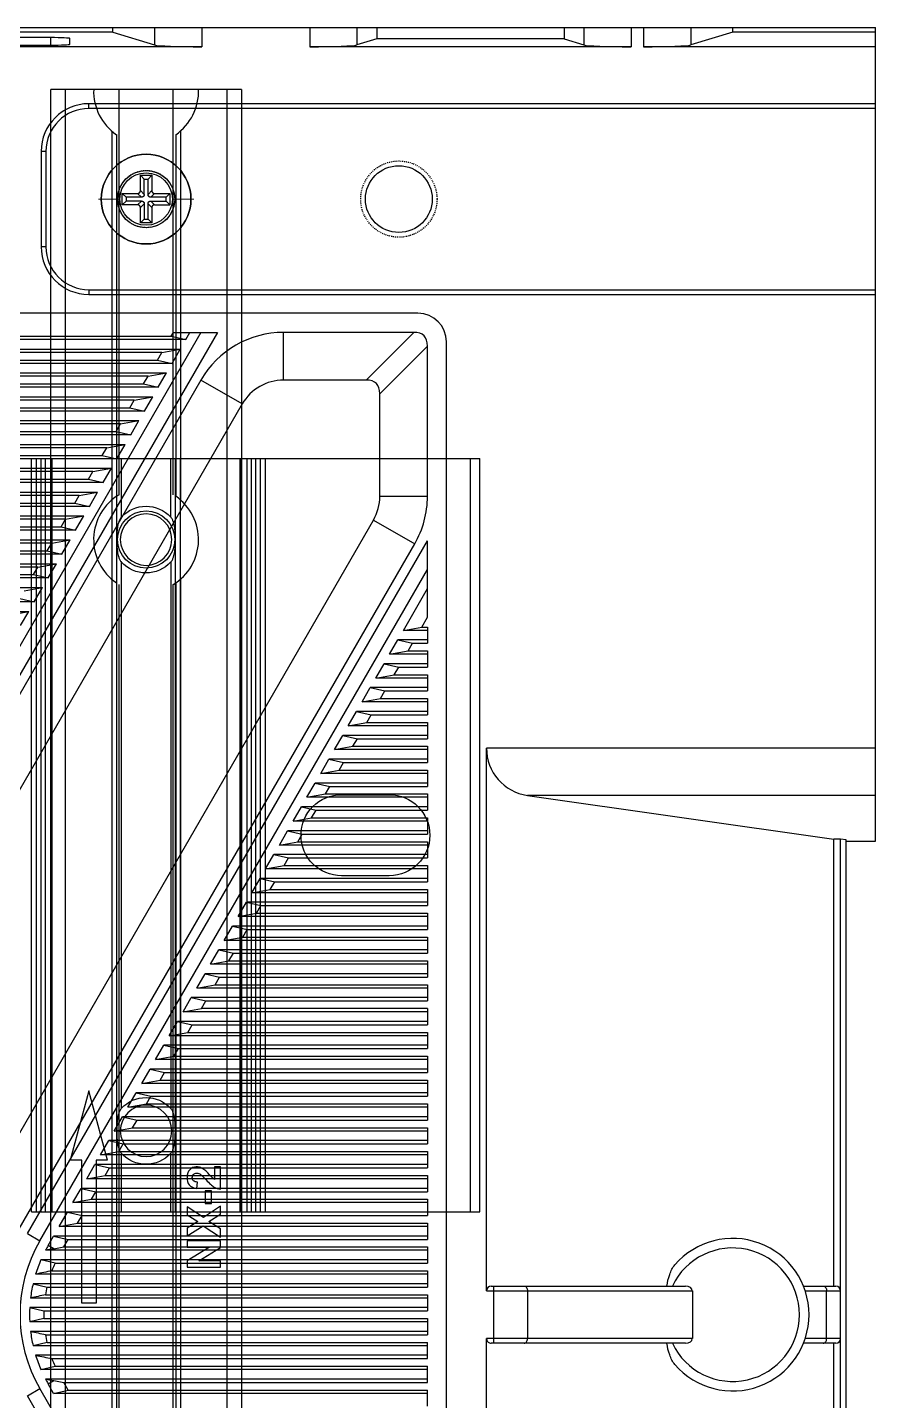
# Model space of a CAD drawing. Header units: millimetres. Extents: x 2185 to 26698, y 9658 to 17427.
# Drawn here: x 24537.6 to 24626.5, y 15871.7 to 16015.7 of the extents above; entities that cross this region are included whole.
import ezdxf

# ---------------------------------------------------------------- set-up
doc = ezdxf.new("R2010")
doc.units = ezdxf.units.MM
doc.linetypes.add('HIDDEN', pattern=[0.2, 0.1, -0.1])
for name, color, linetype in [('02___PRT_ALL_AXES', 7, 'Continuous'), ('2020-NX-2_DXF_CONTINUOUS_LINE', 7, 'Continuous'), ('DEFAULT_2', 8, 'HIDDEN')]:
    doc.layers.add(name, color=color, linetype=linetype)
doc.layers.add('1轮廓线', color=7, linetype='Continuous', lineweight=25)

# ---------------------------------------------------------------- blocks, each defined once
blk = doc.blocks.new('543')
at = {"color": 7, "linetype": 'Continuous'}
for p, q in [((13760.14, 9953.98), (14000.09, 9953.98)), ((13920.12, 9953.48), (13840.12, 9953.48)), ((13920.12, 9953.48), (13920.12, 9953.98)), ((13920.12, 9953.48), (13924.51, 9952.14)), ((13924.51, 9953.98), (13924.51, 9952.14)), ((13929.46, 9953.98), (13929.46, 9951.95)), ((13940.78, 9953.98), (13940.78, 9951.95)), ((13945.73, 9953.98), (13945.73, 9952.14)), ((13947.8, 9953.98), (13947.8, 9952.77)), ((13967.44, 9953.98), (13967.44, 9952.77)), ((13969.51, 9953.98), (13969.51, 9952.14)), ((13974.46, 9953.98), (13974.46, 9951.95)), ((13975.78, 9953.98), (13975.78, 9951.95)), ((13980.73, 9953.98), (13980.73, 9952.14)), ((13985.12, 9953.48), (13980.73, 9952.14)), ((13985.12, 9953.48), (13985.12, 9953.98)), ((14000.09, 9953.48), (13985.12, 9953.48)), ((14000.09, 9868.64), (14000.09, 9953.98)), ((13929.46, 9951.95), (13830.78, 9951.95)), ((13913.62, 9952.91), (13846.62, 9952.91)), ((13846.62, 9952.12), (13913.62, 9952.12)), ((13913.62, 9952.12), (13913.62, 9952.91)), ((13915.62, 9952.21), (13915.62, 9952.82)), ((13974.46, 9951.95), (13940.78, 9951.95)), ((13947.8, 9952.77), (13945.73, 9952.14)), ((13967.44, 9952.77), (13947.8, 9952.77)), ((13967.44, 9952.77), (13969.51, 9952.14)), ((14000.09, 9951.95), (13975.78, 9951.95)), ((13917.62, 9945.48), (13917.62, 9945.98)), ((14000.09, 9945.98), (13917.62, 9945.98)), ((14000.09, 9945.48), (13917.62, 9945.48)), ((13912.62, 9940.98), (13912.62, 9930.98)), ((13913.12, 9940.98), (13912.62, 9940.98)), ((13913.12, 9940.98), (13913.12, 9930.98)), ((13913.12, 9930.98), (13912.62, 9930.98)), ((13917.62, 9926.48), (13917.62, 9925.98)), ((13917.62, 9926.48), (14000.09, 9926.48)), ((13917.62, 9925.98), (14000.09, 9925.98)), ((13952.12, 9924), (13808.12, 9924)), ((13833.99, 9921.6), (13926.25, 9921.6)), ((13929.37, 9922), (13892.56, 9858.25)), ((13931.1, 9922), (13893.86, 9857.5)), ((13926.25, 9921.6), (13926.48, 9922)), ((13926.25, 9921.6), (13927.78, 9921.25)), ((13926.48, 9922), (13931.1, 9922)), ((13927.78, 9921.25), (13928.21, 9922)), ((13938.03, 9917), (13938.03, 9922)), ((13951.68, 9922), (13938.03, 9922)), ((13951.68, 9922), (13946.68, 9917)), ((13927.78, 9921.25), (13832.46, 9921.25)), ((13833.04, 9920.25), (13927.2, 9920.25)), ((13925.27, 9919.9), (13834.97, 9919.9)), ((13924.81, 9919.1), (13925.27, 9919.9)), ((13925.27, 9919.9), (13927.2, 9920.25)), ((13926.34, 9918.75), (13927.2, 9920.25)), ((13953.12, 9920.57), (13948.12, 9915.57)), ((13953.12, 9904.82), (13953.12, 9920.57)), ((13955.12, 9717), (13955.12, 9921)), ((13926.34, 9918.75), (13833.9, 9918.75)), ((13835.43, 9919.1), (13924.81, 9919.1)), ((13924.81, 9919.1), (13926.34, 9918.75)), ((13834.48, 9917.75), (13925.76, 9917.75)), ((13923.83, 9917.4), (13836.41, 9917.4)), ((13929.37, 9917), (13894.73, 9857)), ((13923.36, 9916.6), (13923.83, 9917.4)), ((13923.83, 9917.4), (13925.76, 9917.75)), ((13924.89, 9916.25), (13925.76, 9917.75)), ((13933.7, 9914.5), (13929.37, 9917)), ((13946.68, 9917), (13938.03, 9917)), ((13924.89, 9916.25), (13835.35, 9916.25)), ((13836.88, 9916.6), (13923.36, 9916.6)), ((13923.36, 9916.6), (13924.89, 9916.25)), ((13948.12, 9904.82), (13948.12, 9915.57)), ((13835.92, 9915.25), (13924.32, 9915.25)), ((13922.38, 9914.9), (13837.86, 9914.9)), ((13933.7, 9914.5), (13899.06, 9854.5)), ((13921.92, 9914.1), (13922.38, 9914.9)), ((13922.38, 9914.9), (13924.32, 9915.25)), ((13923.45, 9913.75), (13924.32, 9915.25)), ((13923.45, 9913.75), (13836.79, 9913.75)), ((13837.37, 9912.75), (13922.87, 9912.75)), ((13838.32, 9914.1), (13921.92, 9914.1)), ((13920.94, 9912.4), (13922.87, 9912.75)), ((13921.92, 9914.1), (13923.45, 9913.75)), ((13922.01, 9911.25), (13922.87, 9912.75)), ((13922.01, 9911.25), (13838.23, 9911.25)), ((13920.94, 9912.4), (13839.3, 9912.4)), ((13839.76, 9911.6), (13920.48, 9911.6)), ((13920.48, 9911.6), (13920.94, 9912.4)), ((13920.48, 9911.6), (13922.01, 9911.25)), ((13838.81, 9910.25), (13921.43, 9910.25)), ((13919.5, 9909.9), (13840.74, 9909.9)), ((13919.03, 9909.1), (13919.5, 9909.9)), ((13919.5, 9909.9), (13921.43, 9910.25)), ((13920.56, 9908.75), (13921.43, 9910.25)), ((13920.56, 9908.75), (13839.68, 9908.75)), ((13841.21, 9909.1), (13919.03, 9909.1)), ((13919.03, 9909.1), (13920.56, 9908.75)), ((13840.25, 9907.75), (13919.99, 9907.75)), ((13918.05, 9907.4), (13842.19, 9907.4)), ((13917.59, 9906.6), (13918.05, 9907.4)), ((13918.05, 9907.4), (13919.99, 9907.75)), ((13919.12, 9906.25), (13919.99, 9907.75)), ((13919.12, 9906.25), (13841.12, 9906.25)), ((13842.65, 9906.6), (13917.59, 9906.6)), ((13917.59, 9906.6), (13919.12, 9906.25)), ((13841.7, 9905.25), (13918.54, 9905.25)), ((13916.61, 9904.9), (13843.63, 9904.9)), ((13844.09, 9904.1), (13916.15, 9904.1)), ((13916.15, 9904.1), (13916.61, 9904.9)), ((13916.15, 9904.1), (13917.68, 9903.75)), ((13916.61, 9904.9), (13918.54, 9905.25)), ((13917.68, 9903.75), (13918.54, 9905.25)), ((13948.12, 9904.82), (13953.12, 9904.82)), ((13917.68, 9903.75), (13842.56, 9903.75)), ((13843.14, 9902.75), (13917.1, 9902.75)), ((13915.17, 9902.4), (13917.1, 9902.75)), ((13916.23, 9901.25), (13917.1, 9902.75)), ((13915.17, 9902.4), (13845.07, 9902.4)), ((13905.99, 9830.5), (13947.45, 9902.32)), ((13914.7, 9901.6), (13915.17, 9902.4)), ((13914.7, 9901.6), (13916.23, 9901.25)), ((13947.45, 9902.32), (13951.78, 9899.82)), ((13910.32, 9828), (13951.78, 9899.82)), ((13911.18, 9827.5), (13953.12, 9900.14)), ((13913.26, 9899.1), (13913.72, 9899.9)), ((13913.72, 9899.9), (13915.66, 9900.25)), ((13914.79, 9898.75), (13915.66, 9900.25)), ((13953.12, 9892.14), (13953.12, 9900.14)), ((13913.26, 9899.1), (13914.79, 9898.75)), ((13911.82, 9896.6), (13912.28, 9897.4)), ((13912.28, 9897.4), (13914.21, 9897.75)), ((13912.48, 9826.75), (13953.12, 9897.14)), ((13913.35, 9896.25), (13914.21, 9897.75)), ((13911.82, 9896.6), (13913.35, 9896.25)), ((13847.47, 9895.25), (13912.77, 9895.25)), ((13910.37, 9894.1), (13911.9, 9893.75)), ((13910.84, 9894.9), (13912.77, 9895.25)), ((13911.9, 9893.75), (13912.77, 9895.25)), ((13950.59, 9890.75), (13953.12, 9895.14)), ((13911.9, 9893.75), (13848.34, 9893.75)), ((13848.91, 9892.75), (13911.33, 9892.75)), ((13909.39, 9892.4), (13911.33, 9892.75)), ((13910.46, 9891.25), (13911.33, 9892.75)), ((13950.59, 9890.75), (13952.52, 9891.1)), ((13952.52, 9891.1), (13953.12, 9892.14)), ((13952.52, 9891.1), (13953.12, 9891.1)), ((13953.12, 9891.1), (13953.12, 9889.4)), ((13949.14, 9888.25), (13950.01, 9889.75)), ((13953.12, 9889.75), (13950.01, 9889.75)), ((13950.01, 9889.75), (13951.54, 9889.4)), ((13953.12, 9890.75), (13950.59, 9890.75)), ((13949.14, 9888.25), (13951.08, 9888.6)), ((13953.12, 9888.25), (13949.14, 9888.25)), ((13951.08, 9888.6), (13951.54, 9889.4)), ((13951.08, 9888.6), (13953.12, 9888.6)), ((13951.54, 9889.4), (13953.12, 9889.4)), ((13953.12, 9888.6), (13953.12, 9886.9)), ((13947.7, 9885.75), (13948.57, 9887.25)), ((13953.12, 9887.25), (13948.57, 9887.25)), ((13948.57, 9887.25), (13950.1, 9886.9)), ((13949.63, 9886.1), (13950.1, 9886.9)), ((13950.1, 9886.9), (13953.12, 9886.9)), ((13947.7, 9885.75), (13949.63, 9886.1)), ((13953.12, 9885.75), (13947.7, 9885.75)), ((13949.63, 9886.1), (13953.12, 9886.1)), ((13953.12, 9886.1), (13953.12, 9884.4)), ((13946.26, 9883.25), (13947.12, 9884.75)), ((13953.12, 9884.75), (13947.12, 9884.75)), ((13947.12, 9884.75), (13948.65, 9884.4)), ((13948.19, 9883.6), (13948.65, 9884.4)), ((13948.65, 9884.4), (13953.12, 9884.4)), ((13946.26, 9883.25), (13948.19, 9883.6)), ((13953.12, 9883.25), (13946.26, 9883.25)), ((13948.19, 9883.6), (13953.12, 9883.6)), ((13953.12, 9883.6), (13953.12, 9881.9)), ((13944.81, 9880.75), (13945.68, 9882.25)), ((13944.81, 9880.75), (13946.75, 9881.1)), ((13953.12, 9882.25), (13945.68, 9882.25)), ((13945.68, 9882.25), (13947.21, 9881.9)), ((13946.75, 9881.1), (13947.21, 9881.9)), ((13946.75, 9881.1), (13953.12, 9881.1)), ((13947.21, 9881.9), (13953.12, 9881.9)), ((13953.12, 9881.1), (13953.12, 9879.4)), ((13943.37, 9878.25), (13944.24, 9879.75)), ((13953.12, 9879.75), (13944.24, 9879.75)), ((13944.24, 9879.75), (13945.77, 9879.4)), ((13953.12, 9880.75), (13944.81, 9880.75)), ((13943.37, 9878.25), (13945.3, 9878.6)), ((13953.12, 9878.25), (13943.37, 9878.25)), ((13945.3, 9878.6), (13945.77, 9879.4)), ((13945.3, 9878.6), (13953.12, 9878.6)), ((13945.77, 9879.4), (13953.12, 9879.4)), ((13953.12, 9878.6), (13953.12, 9876.9)), ((14000.09, 9878.4), (13959.31, 9878.4)), ((13959.31, 9821.5), (13959.31, 9878.4)), ((13941.93, 9875.75), (13942.79, 9877.25)), ((13953.12, 9877.25), (13942.79, 9877.25)), ((13942.79, 9877.25), (13944.32, 9876.9)), ((13943.86, 9876.1), (13944.32, 9876.9)), ((13944.32, 9876.9), (13953.12, 9876.9)), ((13941.93, 9875.75), (13943.86, 9876.1)), ((13953.12, 9875.75), (13941.93, 9875.75)), ((13943.86, 9876.1), (13953.12, 9876.1)), ((13953.12, 9876.1), (13953.12, 9874.4)), ((13940.48, 9873.25), (13941.35, 9874.75)), ((13953.12, 9874.75), (13941.35, 9874.75)), ((13941.35, 9874.75), (13942.88, 9874.4)), ((13942.42, 9873.6), (13942.88, 9874.4)), ((13942.88, 9874.4), (13953.12, 9874.4)), ((13940.48, 9873.25), (13942.42, 9873.6)), ((13953.12, 9873.25), (13940.48, 9873.25)), ((13942.42, 9873.6), (13953.12, 9873.6)), ((13953.12, 9873.6), (13953.12, 9871.9)), ((14000.09, 9873.45), (13963.61, 9873.45)), ((13963.61, 9873.45), (13995.73, 9868.87)), ((13939.04, 9870.75), (13939.91, 9872.25)), ((13939.04, 9870.75), (13940.97, 9871.1)), ((13953.12, 9872.25), (13939.91, 9872.25)), ((13939.91, 9872.25), (13941.44, 9871.9)), ((13940.97, 9871.1), (13941.44, 9871.9)), ((13940.97, 9871.1), (13953.12, 9871.1)), ((13941.44, 9871.9), (13953.12, 9871.9)), ((13953.12, 9871.1), (13953.12, 9869.4)), ((13937.6, 9868.25), (13938.46, 9869.75)), ((13953.12, 9869.75), (13938.46, 9869.75)), ((13938.46, 9869.75), (13939.99, 9869.4)), ((13953.12, 9870.75), (13939.04, 9870.75)), ((13937.6, 9868.25), (13939.53, 9868.6)), ((13953.12, 9868.25), (13937.6, 9868.25)), ((13939.53, 9868.6), (13939.99, 9869.4)), ((13939.53, 9868.6), (13953.12, 9868.6)), ((13939.99, 9869.4), (13953.12, 9869.4)), ((13953.12, 9868.6), (13953.12, 9866.9)), ((13996.43, 9868.87), (13995.73, 9868.87)), ((13995.73, 9822), (13995.73, 9868.87)), ((13997.02, 9868.78), (13996.43, 9868.87)), ((13996.43, 9769.14), (13996.43, 9868.87)), ((13997.02, 9769.22), (13997.02, 9868.78)), ((13997.02, 9868.64), (14000.09, 9868.64)), ((13936.15, 9865.75), (13937.02, 9867.25)), ((13953.12, 9867.25), (13937.02, 9867.25)), ((13937.02, 9867.25), (13938.55, 9866.9)), ((13938.09, 9866.1), (13938.55, 9866.9)), ((13938.55, 9866.9), (13953.12, 9866.9)), ((13936.15, 9865.75), (13938.09, 9866.1)), ((13953.12, 9865.75), (13936.15, 9865.75)), ((13938.09, 9866.1), (13953.12, 9866.1)), ((13953.12, 9866.1), (13953.12, 9864.4)), ((13934.71, 9863.25), (13935.58, 9864.75)), ((13953.12, 9864.75), (13935.58, 9864.75)), ((13935.58, 9864.75), (13937.11, 9864.4)), ((13936.64, 9863.6), (13937.11, 9864.4)), ((13937.11, 9864.4), (13953.12, 9864.4)), ((13934.71, 9863.25), (13936.64, 9863.6)), ((13953.12, 9863.25), (13934.71, 9863.25)), ((13936.64, 9863.6), (13953.12, 9863.6)), ((13953.12, 9863.6), (13953.12, 9861.9)), ((13933.27, 9860.75), (13934.13, 9862.25)), ((13933.27, 9860.75), (13935.2, 9861.1)), ((13953.12, 9862.25), (13934.13, 9862.25)), ((13934.13, 9862.25), (13935.66, 9861.9)), ((13935.2, 9861.1), (13935.66, 9861.9)), ((13935.2, 9861.1), (13953.12, 9861.1)), ((13935.66, 9861.9), (13953.12, 9861.9)), ((13953.12, 9861.1), (13953.12, 9859.4)), ((13931.82, 9858.25), (13932.69, 9859.75)), ((13953.12, 9859.75), (13932.69, 9859.75)), ((13932.69, 9859.75), (13934.22, 9859.4)), ((13953.12, 9860.75), (13933.27, 9860.75)), ((13931.82, 9858.25), (13933.76, 9858.6)), ((13953.12, 9858.25), (13931.82, 9858.25)), ((13933.76, 9858.6), (13934.22, 9859.4)), ((13933.76, 9858.6), (13953.12, 9858.6)), ((13934.22, 9859.4), (13953.12, 9859.4)), ((13953.12, 9858.6), (13953.12, 9856.9)), ((13930.38, 9855.75), (13931.25, 9857.25)), ((13953.12, 9857.25), (13931.25, 9857.25)), ((13931.25, 9857.25), (13932.78, 9856.9)), ((13932.31, 9856.1), (13932.78, 9856.9)), ((13932.78, 9856.9), (13953.12, 9856.9)), ((13930.38, 9855.75), (13932.31, 9856.1)), ((13953.12, 9855.75), (13930.38, 9855.75)), ((13932.31, 9856.1), (13953.12, 9856.1)), ((13953.12, 9856.1), (13953.12, 9854.4)), ((13928.94, 9853.25), (13929.8, 9854.75)), ((13953.12, 9854.75), (13929.8, 9854.75)), ((13929.8, 9854.75), (13931.33, 9854.4)), ((13930.87, 9853.6), (13931.33, 9854.4)), ((13931.33, 9854.4), (13953.12, 9854.4)), ((13927.49, 9850.75), (13928.36, 9852.25)), ((13953.12, 9852.25), (13928.36, 9852.25)), ((13928.36, 9852.25), (13929.89, 9851.9)), ((13928.94, 9853.25), (13930.87, 9853.6)), ((13953.12, 9853.25), (13928.94, 9853.25)), ((13930.87, 9853.6), (13953.12, 9853.6)), ((13953.12, 9853.6), (13953.12, 9851.9)), ((13927.49, 9850.75), (13929.43, 9851.1)), ((13929.43, 9851.1), (13929.89, 9851.9)), ((13953.12, 9851.1), (13929.43, 9851.1)), ((13929.89, 9851.9), (13953.12, 9851.9)), ((13953.12, 9851.1), (13953.12, 9849.4)), ((13926.05, 9848.25), (13926.91, 9849.75)), ((13953.12, 9849.75), (13926.91, 9849.75)), ((13926.91, 9849.75), (13928.44, 9849.4)), ((13953.12, 9850.75), (13927.49, 9850.75)), ((13927.98, 9848.6), (13928.44, 9849.4)), ((13928.44, 9849.4), (13953.12, 9849.4)), ((13926.05, 9848.25), (13927.98, 9848.6)), ((13953.12, 9848.25), (13926.05, 9848.25)), ((13927.98, 9848.6), (13953.12, 9848.6)), ((13953.12, 9848.6), (13953.12, 9846.9)), ((13924.61, 9845.75), (13925.47, 9847.25)), ((13953.12, 9847.25), (13925.47, 9847.25)), ((13925.47, 9847.25), (13927, 9846.9)), ((13926.54, 9846.1), (13927, 9846.9)), ((13927, 9846.9), (13953.12, 9846.9)), ((13924.61, 9845.75), (13926.54, 9846.1)), ((13953.12, 9845.75), (13924.61, 9845.75)), ((13926.54, 9846.1), (13953.12, 9846.1)), ((13953.12, 9846.1), (13953.12, 9844.4)), ((13923.16, 9843.25), (13924.03, 9844.75)), ((13923.16, 9843.25), (13925.1, 9843.6)), ((13953.12, 9844.75), (13924.03, 9844.75)), ((13924.03, 9844.75), (13925.56, 9844.4)), ((13925.1, 9843.6), (13925.56, 9844.4)), ((13925.1, 9843.6), (13953.12, 9843.6)), ((13925.56, 9844.4), (13953.12, 9844.4)), ((13953.12, 9843.6), (13953.12, 9841.9)), ((13921.72, 9840.75), (13922.58, 9842.25)), ((13953.12, 9842.25), (13922.58, 9842.25)), ((13922.58, 9842.25), (13924.11, 9841.9)), ((13953.12, 9843.25), (13923.16, 9843.25)), ((13921.72, 9840.75), (13923.65, 9841.1)), ((13953.12, 9840.75), (13921.72, 9840.75)), ((13923.65, 9841.1), (13924.11, 9841.9)), ((13923.65, 9841.1), (13953.12, 9841.1)), ((13924.11, 9841.9), (13953.12, 9841.9)), ((13953.12, 9841.1), (13953.12, 9839.4)), ((13920.28, 9838.25), (13921.14, 9839.75)), ((13953.12, 9839.75), (13921.14, 9839.75)), ((13921.14, 9839.75), (13922.67, 9839.4)), ((13922.21, 9838.6), (13922.67, 9839.4)), ((13922.67, 9839.4), (13953.12, 9839.4)), ((13920.28, 9838.25), (13922.21, 9838.6)), ((13953.12, 9838.25), (13920.28, 9838.25)), ((13922.21, 9838.6), (13953.12, 9838.6)), ((13953.12, 9838.6), (13953.12, 9836.9)), ((13918.83, 9835.75), (13919.7, 9837.25)), ((13953.12, 9837.25), (13919.7, 9837.25)), ((13919.7, 9837.25), (13921.23, 9836.9)), ((13920.77, 9836.1), (13921.23, 9836.9)), ((13921.23, 9836.9), (13953.12, 9836.9)), ((13918.83, 9835.75), (13920.77, 9836.1)), ((13953.12, 9835.75), (13918.83, 9835.75)), ((13920.77, 9836.1), (13953.12, 9836.1)), ((13953.12, 9836.1), (13953.12, 9834.4)), ((13917.39, 9833.25), (13918.25, 9834.75)), ((13917.39, 9833.25), (13919.32, 9833.6)), ((13953.12, 9834.75), (13918.25, 9834.75)), ((13918.25, 9834.75), (13919.78, 9834.4)), ((13919.32, 9833.6), (13919.78, 9834.4)), ((13919.32, 9833.6), (13953.12, 9833.6)), ((13919.78, 9834.4), (13953.12, 9834.4)), ((13953.12, 9833.6), (13953.12, 9831.9)), ((13915.95, 9830.75), (13916.81, 9832.25)), ((13953.12, 9832.25), (13916.81, 9832.25)), ((13916.81, 9832.25), (13918.34, 9831.9)), ((13953.12, 9833.25), (13917.39, 9833.25)), ((13915.95, 9830.75), (13917.88, 9831.1)), ((13953.12, 9830.75), (13915.95, 9830.75)), ((13917.88, 9831.1), (13918.34, 9831.9)), ((13917.88, 9831.1), (13953.12, 9831.1)), ((13918.34, 9831.9), (13953.12, 9831.9)), ((13953.12, 9831.1), (13953.12, 9829.4)), ((13914.5, 9828.25), (13915.37, 9829.75)), ((13953.12, 9829.75), (13915.37, 9829.75)), ((13915.37, 9829.75), (13916.9, 9829.4)), ((13916.44, 9828.6), (13916.9, 9829.4)), ((13916.9, 9829.4), (13953.12, 9829.4)), ((13914.5, 9828.25), (13916.44, 9828.6)), ((13953.12, 9828.25), (13914.5, 9828.25)), ((13916.44, 9828.6), (13953.12, 9828.6)), ((13953.12, 9828.6), (13953.12, 9826.9)), ((13911.18, 9827.5), (13912.48, 9826.75)), ((13913.35, 9826.25), (13913.92, 9827.25)), ((13953.12, 9827.25), (13913.92, 9827.25)), ((13913.92, 9827.25), (13915.45, 9826.9)), ((13914.99, 9826.1), (13915.45, 9826.9)), ((13915.45, 9826.9), (13953.12, 9826.9)), ((13953.12, 9825.75), (13913.07, 9825.75)), ((13913.94, 9825.91), (13913.35, 9826.25)), ((13913.94, 9825.91), (13914.99, 9826.1)), ((13914.99, 9826.1), (13953.12, 9826.1)), ((13953.12, 9826.1), (13953.12, 9824.4)), ((13953.12, 9824.75), (13912.59, 9824.75)), ((13914.08, 9824.4), (13912.59, 9824.75)), ((13913.75, 9823.6), (13953.12, 9823.6)), ((13914.08, 9824.4), (13953.12, 9824.4)), ((13953.12, 9823.6), (13953.12, 9821.9)), ((13953.12, 9822.25), (13911.77, 9822.25)), ((13911.77, 9822.25), (13913.23, 9821.9)), ((13953.12, 9823.25), (13912.04, 9823.25)), ((13959.81, 9822), (13963.25, 9822)), ((13960.07, 9816), (13960.07, 9822)), ((13992.54, 9822), (13995.93, 9822)), ((13953.12, 9820.75), (13911.51, 9820.75)), ((13913.08, 9821.1), (13953.12, 9821.1)), ((13913.23, 9821.9), (13953.12, 9821.9)), ((13953.12, 9821.1), (13953.12, 9819.4)), ((13959.31, 9821.5), (13963.61, 9821.5)), ((13963.61, 9821.5), (13963.61, 9816.5)), ((13992.72, 9821.5), (13996.43, 9821.5)), ((13994.97, 9816.5), (13994.97, 9821.5)), ((13953.12, 9819.75), (13911.42, 9819.75)), ((13911.42, 9819.75), (13912.91, 9819.4)), ((13912.91, 9819.4), (13953.12, 9819.4)), ((13912.91, 9818.6), (13911.42, 9818.25)), ((13953.12, 9818.25), (13911.42, 9818.25)), ((13912.91, 9818.6), (13953.12, 9818.6)), ((13953.12, 9818.6), (13953.12, 9816.9)), ((13953.12, 9817.25), (13911.51, 9817.25)), ((13913.08, 9816.9), (13953.12, 9816.9)), ((13963.61, 9816.5), (13959.31, 9816.5)), ((13959.31, 9759.6), (13959.31, 9816.5)), ((13996.43, 9816.5), (13992.72, 9816.5)), ((13913.23, 9816.1), (13911.77, 9815.75)), ((13953.12, 9815.75), (13911.77, 9815.75)), ((13913.23, 9816.1), (13953.12, 9816.1)), ((13953.12, 9814.4), (13953.12, 9816.1)), ((13963.25, 9816), (13959.81, 9816)), ((13995.93, 9816), (13992.54, 9816)), ((13995.73, 9769.14), (13995.73, 9816)), ((13953.12, 9814.75), (13912.04, 9814.75)), ((13912.59, 9813.25), (13914.08, 9813.6)), ((13913.75, 9814.4), (13953.12, 9814.4)), ((13914.08, 9813.6), (13953.12, 9813.6)), ((13953.12, 9811.9), (13953.12, 9813.6)), ((13953.12, 9813.25), (13912.59, 9813.25)), ((13953.12, 9812.25), (13913.07, 9812.25)), ((13913.35, 9811.75), (13913.94, 9812.09)), ((13913.94, 9812.09), (13914.99, 9811.9)), ((13914.99, 9811.9), (13953.12, 9811.9)), ((13915.45, 9811.1), (13914.99, 9811.9)), ((13911.18, 9810.5), (13912.48, 9811.25)), ((13953.12, 9737.86), (13911.18, 9810.5)), ((13953.12, 9740.86), (13912.48, 9811.25)), ((13913.92, 9810.75), (13913.35, 9811.75)), ((13913.92, 9810.75), (13915.45, 9811.1)), ((13953.12, 9810.75), (13913.92, 9810.75)), ((13915.45, 9811.1), (13953.12, 9811.1)), ((13953.12, 9809.4), (13953.12, 9811.1))]:
    blk.add_line(p, q, dxfattribs=at)
for centre, radius in [((13923.62, 9935.98), 2.75), ((13923.62, 9935.98), 2.75), ((13923.62, 9935.98), 2.75), ((13950.12, 9935.98), 3.5), ((13950.12, 9935.98), 3.5), ((13950.12, 9935.98), 3.5)]:
    blk.add_circle(centre, radius, dxfattribs=at)
at = {"color": 3, "linetype": 'Continuous'}
blk.add_circle((13923.62, 9935.98), 2.75, dxfattribs=at)
at = {"color": 2, "linetype": 'Continuous'}
blk.add_circle((13950.12, 9935.98), 3.5, dxfattribs=at)
at = {"color": 7, "linetype": 'Continuous'}
for centre, radius, start, end in [((13917.62, 9940.98), 5, 90, 180), ((13917.62, 9940.98), 4.5, 90, 180), ((13917.62, 9930.98), 5, 180, 270), ((13917.62, 9930.98), 4.5, 180, 270), ((13952.12, 9921), 3, 0, 90), ((13938.03, 9912), 10, 90, 150), ((13938.03, 9912), 5, 90, 150), ((13943.12, 9904.82), 5, 330, 0), ((13943.12, 9904.82), 10, 330, 0), ((13925.9, 9819), 15.5, 150, 210), ((13985.12, 9819), 8, 220.7874, 139.2126), ((13925.9, 9819), 14.5, 150, 152.2563), ((13944.45, 9657.38), 171.28, 100.2604, 100.555), ((13985.12, 9819), 7, 205.3769, 154.6231), ((13925.9, 9819), 14.5, 156.6372, 162.9562), ((13962.35, 9582.61), 245.85, 101.4029, 101.8083), ((13925.9, 9819), 13, 155.4565, 159.2773), ((13925.9, 9819), 14.5, 167.0478, 173.0681), ((13995.93, 9821.5), 0.5, 0, 90), ((14021.06, 9334.67), 498.27, 102.5161, 102.7005), ((13925.9, 9819), 13, 167.1102, 170.7038), ((13925.9, 9819), 14.5, 177.0351, 182.9649), ((13925.9, 9819), 13, 178.2368, 181.7632), ((13925.9, 9819), 14.5, 186.9319, 192.9522), ((14021.06, 10303.34), 498.27, 257.2995, 257.4839), ((13925.9, 9819), 13, 189.2962, 192.8898), ((13995.93, 9816.5), 0.5, 270, 0), ((13925.9, 9819), 14.5, 197.0438, 203.3628), ((13964.82, 10067.41), 258.12, 258.2013, 258.5875), ((13925.9, 9819), 13, 200.7227, 204.5435), ((13925.9, 9819), 14.5, 207.7437, 210), ((13944.45, 9980.63), 171.28, 259.445, 259.7396)]:
    blk.add_arc(centre, radius, start, end, dxfattribs=at)
for centre, major_axis, ratio, start_param, end_param in [((13913.62, 9952.82), (2, 0), 0.043661, 0, 1.570796), ((13913.62, 9952.21), (2, 0), 0.043661, -1.570796, 0), ((13929.46, 9952.17), (5, 0), 0.043661, -2.999697, -1.570796), ((13940.78, 9952.17), (5, 0), 0.043661, -1.570796, -0.141895), ((13974.46, 9952.17), (5, 0), 0.043661, -2.999697, -1.570796), ((13975.78, 9952.17), (5, 0), 0.043661, -1.570796, -0.141895), ((13935.72, 9904.6), (17.04, 17.04), 0.207514, -0.20461, 0.20461), ((13930.72, 9899.6), (-17.04, -17.04), 0.207514, 2.936982, 3.346203), ((13964.31, 9878.4), (0, 5), 1, 1.570796, 2.999697), ((13959.81, 9821.5), (0, 0.5), 1, 0, 1.570796), ((13959.81, 9816.5), (0, 0.5), 1, -4.712389, -3.538198), ((13959.81, 9816.5), (0.5, 0), 1, -1.967401, -1.570796)]:
    blk.add_ellipse(centre, major_axis=major_axis, ratio=ratio, start_param=start_param, end_param=end_param, dxfattribs=at)
for points, knots in [([(13978.21, 9822), (13978.28, 9822.41), (13978.42, 9823.02), (13978.73, 9823.76), (13978.94, 9824.09), (13979.06, 9824.23)], [0, 0, 0, 0, 0.518653, 0.766653, 1, 1, 1, 1]), ([(13963.25, 9822), (13963.3, 9822), (13963.4, 9821.97), (13963.52, 9821.86), (13963.59, 9821.69), (13963.61, 9821.57), (13963.61, 9821.5)], [0, 0, 0, 0, 0.20928, 0.444593, 0.712343, 1, 1, 1, 1]), ([(13994.62, 9822), (13994.66, 9822), (13994.76, 9821.97), (13994.88, 9821.86), (13994.95, 9821.69), (13994.97, 9821.57), (13994.97, 9821.5)], [0, 0, 0, 0, 0.20928, 0.444593, 0.712343, 1, 1, 1, 1]), ([(13963.25, 9816), (13963.3, 9816), (13963.4, 9816.03), (13963.52, 9816.15), (13963.59, 9816.31), (13963.61, 9816.44), (13963.61, 9816.5)], [0, 0, 0, 0, 0.20928, 0.444593, 0.712343, 1, 1, 1, 1]), ([(13994.62, 9816), (13994.66, 9816), (13994.76, 9816.03), (13994.88, 9816.15), (13994.95, 9816.31), (13994.97, 9816.44), (13994.97, 9816.5)], [0, 0, 0, 0, 0.20928, 0.444593, 0.712343, 1, 1, 1, 1]), ([(13979.06, 9813.78), (13978.94, 9813.92), (13978.73, 9814.25), (13978.42, 9814.99), (13978.28, 9815.59), (13978.21, 9816)], [0, 0, 0, 0, 0.233349, 0.481349, 1, 1, 1, 1])]:
    blk.add_open_spline(points, degree=3, knots=knots, dxfattribs=at)
at = {"layer": '02___PRT_ALL_AXES', "color": 7, "linetype": 'Continuous'}
for p, q in [((13904.77, 9901.6), (13914.7, 9901.6)), ((13916.23, 9901.25), (13905.32, 9901.25)), ((13906.16, 9900.25), (13915.66, 9900.25)), ((13913.72, 9899.9), (13906.32, 9899.9)), ((13906.53, 9899.1), (13913.26, 9899.1)), ((13914.79, 9898.75), (13906.55, 9898.75)), ((13912.28, 9897.4), (13906.28, 9897.4)), ((13906.41, 9897.75), (13914.21, 9897.75)), ((13913.35, 9896.25), (13905.44, 9896.25)), ((13905.78, 9896.6), (13911.82, 9896.6)), ((13963.25, 9822), (13980.18, 9822)), ((13963.61, 9821.5), (13980.89, 9821.5)), ((13980.89, 9821.5), (13980.89, 9816.5)), ((13980.89, 9816.5), (13963.61, 9816.5)), ((13980.18, 9816), (13963.25, 9816))]:
    blk.add_line(p, q, dxfattribs=at)
for centre, start_param, end_param in [((13980.18, 9821.5), 0, 1.570796), ((13980.18, 9816.5), -1.570796, 0)]:
    blk.add_ellipse(centre, major_axis=(0.707, 0), ratio=0.707107, start_param=start_param, end_param=end_param, dxfattribs=at)
at = {"layer": 'DEFAULT_2', "color": 8, "linetype": 'HIDDEN'}
for centre, radius in [((13923.62, 9935.98), 3), ((13950.12, 9935.98), 4)]:
    blk.add_circle(centre, radius, dxfattribs=at)
blk = doc.blocks.new('*U131')
at = {"color": 4, "lineweight": 5}
blk.add_blockref('543', (-13880.12, -9683.75), dxfattribs=at)
blk = doc.blocks.new('*U132')
at = {"color": 0, "linetype": 'ByBlock', "lineweight": -2, "transparency": 16777216}
blk.add_blockref('*U131', (240, 0), dxfattribs=at)
blk = doc.blocks.new('dfghv')
at = {"color": 114, "linetype": 'Continuous', "true_color": 0x139b48}
for p, q in [((14042.53, 10227.42), (15116.03, 10227.42)), ((15116.03, 10207.42), (15116.03, 10227.42)), ((15116.03, 10225.92), (14042.53, 10225.92)), ((15064.67, 10221.02), (14600.99, 10221.02)), ((15111.67, 10221.02), (15072.99, 10221.02)), ((14055.54, 10220.26), (15064.12, 10220.26)), ((15064.29, 10220.52), (14601.37, 10220.52)), ((15111.29, 10220.52), (15073.37, 10220.52)), ((15073.54, 10220.26), (15116.03, 10220.26)), ((14055.54, 10214.58), (15064.12, 10214.58)), ((15064.67, 10213.82), (14600.99, 10213.82)), ((15064.29, 10214.32), (14601.37, 10214.32)), ((15111.67, 10213.82), (15072.99, 10213.82)), ((15111.29, 10214.32), (15073.37, 10214.32)), ((15073.54, 10214.58), (15116.03, 10214.58)), ((14042.53, 10208.92), (15116.03, 10208.92)), ((15116.03, 10207.42), (14042.53, 10207.42))]:
    blk.add_line(p, q, dxfattribs=at)
blk.add_circle((15068.83, 10217.42), 3, dxfattribs=at)
for centre, start, end in [((15068.83, 10217.42), 31.0806, 145.6923), ((15115.83, 10217.42), 87.9161, 145.6923), ((15068.83, 10217.42), 211.0806, 325.6923), ((15115.83, 10217.42), 214.3077, 272.0839)]:
    blk.add_arc(centre, 5.5, start, end, dxfattribs=at)
at = {"layer": '2020-NX-2_DXF_CONTINUOUS_LINE', "color": 114, "linetype": 'Continuous', "true_color": 0x139b48}
for p, q in [((15011.03, 10223.42), (15003.75, 10225.37)), ((15003.75, 10224.17), (15003.75, 10225.37)), ((14988.75, 10224.17), (15003.75, 10224.17)), ((14988.75, 10222.67), (14988.75, 10224.17)), ((15003.75, 10222.67), (14988.75, 10222.67)), ((15003.75, 10221.47), (15011.03, 10223.42)), ((15003.75, 10221.47), (15003.75, 10222.67)), ((14993.22, 10213.12), (14992.53, 10213.12)), ((14992.53, 10213.12), (14992.53, 10209.62)), ((14994.65, 10210.78), (14993.22, 10213.12)), ((14995.31, 10213.12), (14994.65, 10213.12)), ((14994.65, 10213.12), (14994.65, 10210.78)), ((14995.31, 10209.62), (14995.31, 10213.12)), ((14996.64, 10213.12), (14995.81, 10213.12)), ((14995.81, 10213.12), (14996.89, 10211.44)), ((14997.34, 10211.99), (14996.64, 10213.12)), ((14998.03, 10213.12), (14997.34, 10211.99)), ((14997.76, 10211.42), (14998.85, 10213.12)), ((14998.85, 10213.12), (14998.03, 10213.12)), ((14993.19, 10211.9), (14994.6, 10209.62)), ((14993.19, 10209.62), (14993.19, 10211.9)), ((14996.89, 10211.44), (14995.7, 10209.62)), ((14996.55, 10209.62), (14997.32, 10210.83)), ((14997.32, 10210.83), (14998.1, 10209.62)), ((14998.95, 10209.62), (14997.76, 10211.42)), ((15000.55, 10211.22), (14999.23, 10211.22)), ((14999.23, 10211.22), (14999.23, 10210.55)), ((15000.55, 10210.55), (15000.55, 10211.22)), ((15000.79, 10212.1), (15001.46, 10212.03)), ((14992.53, 10209.62), (14993.19, 10209.62)), ((14994.6, 10209.62), (14995.31, 10209.62)), ((14995.7, 10209.62), (14996.55, 10209.62)), ((14998.1, 10209.62), (14998.95, 10209.62)), ((14999.23, 10210.55), (15000.55, 10210.55)), ((15000.71, 10209.62), (15003.06, 10209.62)), ((15003.06, 10210.24), (15001.73, 10210.24)), ((15003.06, 10209.62), (15003.06, 10210.24))]:
    blk.add_line(p, q, dxfattribs=at)
for points in [[(15001.16, 10212.89), (15000.95, 10212.73), (15000.83, 10212.46), (15000.79, 10212.1)], [(15001.95, 10213.13), (15001.64, 10213.13), (15001.37, 10213.05), (15001.16, 10212.89)], [(15001.46, 10212.03), (15001.47, 10212.22), (15001.52, 10212.36), (15001.6, 10212.45)], [(15001.6, 10212.45), (15001.68, 10212.53), (15001.79, 10212.58), (15001.93, 10212.58)], [(15001.93, 10212.58), (15002.08, 10212.58), (15002.19, 10212.53), (15002.27, 10212.45)], [(15002.76, 10212.85), (15002.57, 10213.04), (15002.3, 10213.13), (15001.95, 10213.13)], [(15002.27, 10212.45), (15002.35, 10212.37), (15002.39, 10212.26), (15002.39, 10212.11)], [(15003.06, 10212.16), (15003.06, 10212.43), (15002.96, 10212.67), (15002.76, 10212.85)], [(15002.98, 10211.71), (15003.03, 10211.85), (15003.06, 10212), (15003.06, 10212.16)], [(15001.69, 10211.13), (15001.32, 10210.78), (15001.07, 10210.5), (15000.94, 10210.29)], [(15002.25, 10211.7), (15002.18, 10211.6), (15001.99, 10211.41), (15001.69, 10211.13)], [(15001.87, 10210.43), (15001.92, 10210.49), (15002.06, 10210.62), (15002.27, 10210.81)], [(15002.39, 10212.11), (15002.39, 10211.97), (15002.34, 10211.84), (15002.25, 10211.7)], [(15002.27, 10210.81), (15002.48, 10211.01), (15002.63, 10211.15), (15002.71, 10211.26)], [(15002.71, 10211.26), (15002.83, 10211.41), (15002.92, 10211.56), (15002.98, 10211.71)], [(15000.94, 10210.29), (15000.81, 10210.08), (15000.73, 10209.85), (15000.71, 10209.62)], [(15001.73, 10210.24), (15001.76, 10210.3), (15001.81, 10210.36), (15001.87, 10210.43)]]:
    blk.add_open_spline(points, degree=3, dxfattribs=at)
blk = doc.blocks.new('*U448')
at = {"rotation": 90}
blk.add_blockref('dfghv', (10217.42, -14579.28), dxfattribs=at)
blk = doc.blocks.new('*U449')
at = {"color": 0, "linetype": 'ByBlock', "lineweight": -2, "transparency": 16777216}
blk.add_blockref('*U448', (0, 2160), dxfattribs=at)
blk = doc.blocks.new('fdgcb')
at = {"layer": '1轮廓线', "linetype": 'Continuous', "lineweight": 25}
for p, q in [((18144.2, 11107.21), (18144.6, 11106.81)), ((18144.2, 11105.6), (18144.2, 11107.21)), ((18144.2, 11107.21), (18145.4, 11107.21)), ((18144.6, 11106.81), (18145, 11106.81)), ((18144.6, 11105.2), (18144.6, 11106.81)), ((18145.4, 11107.21), (18145, 11106.81)), ((18145, 11105.2), (18145, 11106.81)), ((18145.4, 11107.21), (18145.4, 11105.6)), ((18142.3, 11105.31), (18142.7, 11104.91)), ((18142.3, 11104.11), (18142.3, 11105.31)), ((18142.3, 11105.31), (18143.91, 11105.31)), ((18142.7, 11104.91), (18142.7, 11104.51)), ((18144.31, 11104.91), (18142.7, 11104.91)), ((18146.9, 11104.91), (18145.29, 11104.91)), ((18145.69, 11105.31), (18147.3, 11105.31)), ((18147.3, 11105.31), (18146.9, 11104.91)), ((18146.9, 11104.51), (18146.9, 11104.91)), ((18147.3, 11105.31), (18147.3, 11104.11)), ((18142.3, 11104.11), (18142.7, 11104.51)), ((18143.91, 11104.11), (18142.3, 11104.11)), ((18144.31, 11104.51), (18142.7, 11104.51)), ((18144.2, 11102.21), (18144.2, 11103.82)), ((18144.6, 11104.22), (18144.6, 11102.61)), ((18145, 11102.61), (18145, 11104.22)), ((18145.29, 11104.51), (18146.9, 11104.51)), ((18145.4, 11103.82), (18145.4, 11102.21)), ((18145.69, 11104.11), (18147.3, 11104.11)), ((18147.3, 11104.11), (18146.9, 11104.51)), ((18144.2, 11102.21), (18144.6, 11102.61)), ((18145.4, 11102.21), (18144.2, 11102.21)), ((18144.6, 11102.61), (18145, 11102.61)), ((18145.4, 11102.21), (18145, 11102.61))]:
    blk.add_line(p, q, dxfattribs=at)
at = {"layer": '1轮廓线', "linetype": 'Continuous', "lineweight": 13}
for p, q in [((18143.91, 11105.31), (18144.31, 11104.91)), ((18144.2, 11105.6), (18144.6, 11105.2)), ((18145.4, 11105.6), (18145, 11105.2)), ((18145.69, 11105.31), (18145.29, 11104.91)), ((18139.8, 11104.71), (18140.1, 11104.71)), ((18140.1, 11104.71), (18141.9, 11104.71)), ((18143.91, 11104.11), (18144.31, 11104.51)), ((18144.2, 11103.82), (18144.6, 11104.22)), ((18145.4, 11103.82), (18145, 11104.22)), ((18145.69, 11104.11), (18145.29, 11104.51)), ((18149.5, 11104.71), (18147.7, 11104.71)), ((18149.8, 11104.71), (18149.5, 11104.71))]:
    blk.add_line(p, q, dxfattribs=at)
at = {"layer": '1轮廓线', "linetype": 'Continuous', "lineweight": 25}
for radius in [4.7, 3]:
    blk.add_circle((18144.8, 11104.71), radius, dxfattribs=at)
for start, end in [(0, 180), (180, 0)]:
    blk.add_arc((18144.8, 11104.71), 4.7, start, end, dxfattribs=at)
for points in [[(18143.91, 11105.31), (18143.97, 11105.31), (18144.03, 11105.33), (18144.08, 11105.36), (18144.12, 11105.39), (18144.15, 11105.43), (18144.18, 11105.48), (18144.2, 11105.53), (18144.2, 11105.6)], [(18144.6, 11105.2), (18144.6, 11105.13), (18144.58, 11105.08), (18144.56, 11105.03), (18144.52, 11104.99), (18144.48, 11104.95), (18144.43, 11104.93), (18144.38, 11104.91), (18144.31, 11104.91)], [(18145.29, 11104.91), (18145.22, 11104.91), (18145.17, 11104.93), (18145.12, 11104.95), (18145.08, 11104.99), (18145.05, 11105.03), (18145.02, 11105.08), (18145, 11105.13), (18145, 11105.2)], [(18145.4, 11105.6), (18145.4, 11105.54), (18145.42, 11105.48), (18145.45, 11105.43), (18145.48, 11105.39), (18145.52, 11105.36), (18145.57, 11105.33), (18145.63, 11105.31), (18145.69, 11105.31)], [(18144.2, 11103.82), (18144.2, 11103.88), (18144.18, 11103.94), (18144.15, 11103.99), (18144.12, 11104.03), (18144.08, 11104.06), (18144.03, 11104.08), (18143.97, 11104.11), (18143.91, 11104.11)], [(18144.31, 11104.51), (18144.38, 11104.51), (18144.43, 11104.49), (18144.48, 11104.46), (18144.52, 11104.43), (18144.55, 11104.39), (18144.58, 11104.34), (18144.6, 11104.29), (18144.6, 11104.22)], [(18145, 11104.22), (18145, 11104.28), (18145.02, 11104.34), (18145.04, 11104.39), (18145.08, 11104.43), (18145.12, 11104.46), (18145.17, 11104.49), (18145.22, 11104.51), (18145.29, 11104.51)], [(18145.69, 11104.11), (18145.63, 11104.11), (18145.57, 11104.08), (18145.52, 11104.06), (18145.48, 11104.03), (18145.45, 11103.99), (18145.42, 11103.94), (18145.4, 11103.88), (18145.4, 11103.82)]]:
    blk.add_open_spline(points, degree=2, knots=[0, 0, 0, 0.25, 0.25, 0.5, 0.5, 0.75, 0.75, 1, 1, 1], dxfattribs=at)
blk = doc.blocks.new('asdzxfv')
at = {"color": 2, "linetype": 'Continuous', "true_color": 0xf1eb1f}
for p, q in [((13513.75, 9422.91), (13513.75, 9501.91)), ((13560.75, 9501.91), (13513.75, 9501.91)), ((13514.75, 9422.91), (13514.75, 9501.91)), ((13536.25, 9501.91), (13536.25, 9422.91)), ((13536.75, 9422.91), (13536.75, 9501.91)), ((13537.25, 9422.91), (13537.25, 9501.91)), ((13537.69, 9422.91), (13537.69, 9501.91)), ((13538.16, 9422.91), (13538.16, 9501.91)), ((13538.75, 9422.91), (13538.75, 9501.91)), ((13538.83, 9501.91), (13538.83, 9422.91)), ((13538.89, 9422.91), (13538.89, 9501.91)), ((13545.17, 9501.91), (13545.17, 9422.91)), ((13545.67, 9422.91), (13545.67, 9501.91)), ((13546.17, 9495.78), (13546.17, 9501.91)), ((13551.32, 9495.78), (13551.32, 9501.91)), ((13551.82, 9422.91), (13551.82, 9501.91)), ((13552.32, 9422.91), (13552.32, 9501.91)), ((13558.6, 9422.91), (13558.6, 9501.91)), ((13558.67, 9501.91), (13558.67, 9422.91)), ((13558.75, 9422.91), (13558.75, 9501.91)), ((13559.33, 9501.91), (13559.33, 9422.91)), ((13559.8, 9501.91), (13559.8, 9422.91)), ((13560.25, 9422.91), (13560.25, 9501.91)), ((13560.75, 9422.91), (13560.75, 9501.91)), ((13546.17, 9491.04), (13546.17, 9433.78)), ((13551.32, 9433.78), (13551.32, 9491.04)), ((13528.25, 9466.66), (13523.25, 9466.66)), ((13523.25, 9458.16), (13528.25, 9458.16)), ((13546.17, 9422.91), (13546.17, 9429.04)), ((13551.32, 9422.91), (13551.32, 9429.04)), ((13560.75, 9422.91), (13513.75, 9422.91))]:
    blk.add_line(p, q, dxfattribs=at)
for centre in [(13548.75, 9493.41), (13548.75, 9431.41)]:
    blk.add_circle(centre, 2.7, dxfattribs=at)
for centre, radius, start, end in [((13548.75, 9493.41), 3.5, 42.6324, 137.3676), ((13548.75, 9493.41), 3.5, 222.6324, 317.3676), ((13523.25, 9462.41), 4.25, 90, 270), ((13528.25, 9462.41), 4.25, 270, 90), ((13548.75, 9431.41), 3.5, 42.6324, 137.3676), ((13548.75, 9431.41), 3.5, 222.6324, 317.3676)]:
    blk.add_arc(centre, radius, start, end, dxfattribs=at)
for points, knots in [([(13545.68, 9493.41), (13545.68, 9493.51), (13545.68, 9493.72), (13545.69, 9494.03), (13545.7, 9494.34), (13545.74, 9494.65), (13545.79, 9494.95), (13545.86, 9495.19), (13545.93, 9495.38), (13545.99, 9495.52), (13546.07, 9495.66), (13546.14, 9495.74), (13546.17, 9495.78)], [0, 0, 0, 0, 0.127092, 0.253318, 0.378322, 0.502266, 0.625619, 0.749056, 0.811111, 0.873552, 0.936512, 1, 1, 1, 1]), ([(13551.32, 9495.78), (13551.36, 9495.74), (13551.42, 9495.66), (13551.5, 9495.52), (13551.56, 9495.38), (13551.64, 9495.19), (13551.7, 9494.95), (13551.76, 9494.65), (13551.79, 9494.34), (13551.81, 9494.03), (13551.82, 9493.72), (13551.82, 9493.51), (13551.82, 9493.41)], [0, 0, 0, 0, 0.063487, 0.126447, 0.188887, 0.250942, 0.37438, 0.497732, 0.621676, 0.746681, 0.872907, 1, 1, 1, 1]), ([(13546.17, 9491.04), (13546.14, 9491.08), (13546.07, 9491.16), (13545.99, 9491.3), (13545.93, 9491.44), (13545.86, 9491.63), (13545.79, 9491.87), (13545.74, 9492.17), (13545.7, 9492.48), (13545.69, 9492.79), (13545.68, 9493.1), (13545.68, 9493.31), (13545.68, 9493.41)], [0, 0, 0, 0, 0.063495, 0.126469, 0.188905, 0.250963, 0.374396, 0.497744, 0.621683, 0.746682, 0.87291, 1, 1, 1, 1]), ([(13551.82, 9493.41), (13551.82, 9493.31), (13551.82, 9493.1), (13551.81, 9492.79), (13551.79, 9492.48), (13551.76, 9492.17), (13551.7, 9491.87), (13551.64, 9491.63), (13551.56, 9491.44), (13551.5, 9491.3), (13551.42, 9491.16), (13551.36, 9491.08), (13551.32, 9491.04)], [0, 0, 0, 0, 0.127092, 0.253319, 0.378323, 0.502267, 0.62562, 0.749057, 0.811112, 0.873553, 0.936512, 1, 1, 1, 1]), ([(13545.68, 9431.41), (13545.68, 9431.51), (13545.68, 9431.72), (13545.69, 9432.03), (13545.7, 9432.34), (13545.74, 9432.65), (13545.79, 9432.95), (13545.86, 9433.19), (13545.93, 9433.38), (13545.99, 9433.52), (13546.07, 9433.66), (13546.14, 9433.74), (13546.17, 9433.78)], [0, 0, 0, 0, 0.127092, 0.253318, 0.378322, 0.502266, 0.625619, 0.749056, 0.811111, 0.873552, 0.936512, 1, 1, 1, 1]), ([(13551.32, 9433.78), (13551.36, 9433.74), (13551.42, 9433.66), (13551.5, 9433.52), (13551.56, 9433.38), (13551.64, 9433.19), (13551.7, 9432.95), (13551.76, 9432.65), (13551.79, 9432.34), (13551.81, 9432.03), (13551.82, 9431.72), (13551.82, 9431.51), (13551.82, 9431.41)], [0, 0, 0, 0, 0.063487, 0.126447, 0.188887, 0.250942, 0.37438, 0.497732, 0.621676, 0.746681, 0.872907, 1, 1, 1, 1]), ([(13546.17, 9429.04), (13546.14, 9429.08), (13546.07, 9429.16), (13545.99, 9429.3), (13545.93, 9429.44), (13545.86, 9429.63), (13545.79, 9429.87), (13545.74, 9430.17), (13545.7, 9430.48), (13545.69, 9430.79), (13545.68, 9431.1), (13545.68, 9431.31), (13545.68, 9431.41)], [0, 0, 0, 0, 0.063495, 0.126469, 0.188905, 0.250963, 0.374396, 0.497744, 0.621683, 0.746682, 0.87291, 1, 1, 1, 1]), ([(13551.82, 9431.41), (13551.82, 9431.31), (13551.82, 9431.1), (13551.81, 9430.79), (13551.79, 9430.48), (13551.76, 9430.17), (13551.7, 9429.87), (13551.64, 9429.63), (13551.56, 9429.44), (13551.5, 9429.3), (13551.42, 9429.16), (13551.36, 9429.08), (13551.32, 9429.04)], [0, 0, 0, 0, 0.127092, 0.253319, 0.378323, 0.502267, 0.62562, 0.749057, 0.811112, 0.873553, 0.936512, 1, 1, 1, 1])]:
    blk.add_open_spline(points, degree=3, knots=knots, dxfattribs=at)

msp = doc.modelspace()

# ---------------------------------------------------------------- block references
for name, p in [('*U132', (24266.554, 15745.482)), ('*U449', (24550.054, 13312.457)), ('fdgcb', (6405.254, 4892.997))]:
    msp.add_blockref(name, p)
at = {"xscale": -1}
msp.add_blockref('asdzxfv', (38098.8, 6468.596), dxfattribs=at)

doc.saveas('drawing.dxf')
